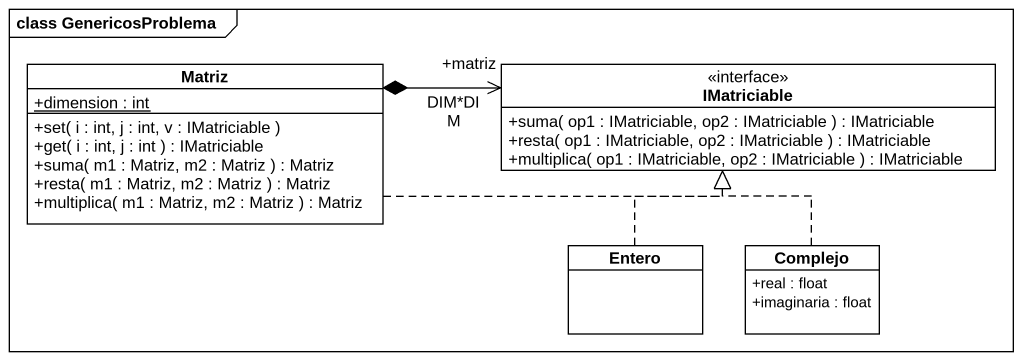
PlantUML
@startuml
mainframe class GenericosProblema
hide circle
hide empty members
skinparam classAttributeIconSize 0
class Matriz {
  {static} +dimension : int
  +set( i : int, j : int, v : IMatriciable )
  +get( i : int, j : int ) : IMatriciable
  +suma( m1 : Matriz, m2 : Matriz ) : Matriz
  +resta( m1 : Matriz, m2 : Matriz ) : Matriz
  +multiplica( m1 : Matriz, m2 : Matriz ) : Matriz
}
interface IMatriciable {
  +suma( op1 : IMatriciable, op2 : IMatriciable ) : IMatriciable
  +resta( op1 : IMatriciable, op2 : IMatriciable ) : IMatriciable
  +multiplica( op1 : IMatriciable, op2 : IMatriciable ) : IMatriciable
}
class Entero
class Complejo {
  +real : float
  +imaginaria : float
}
Matriz *-right-> "+matriz\nDIM*DIM" IMatriciable
Matriz .right.|> IMatriciable
Entero .up.|> IMatriciable
Complejo .up.|> IMatriciable
@enduml
